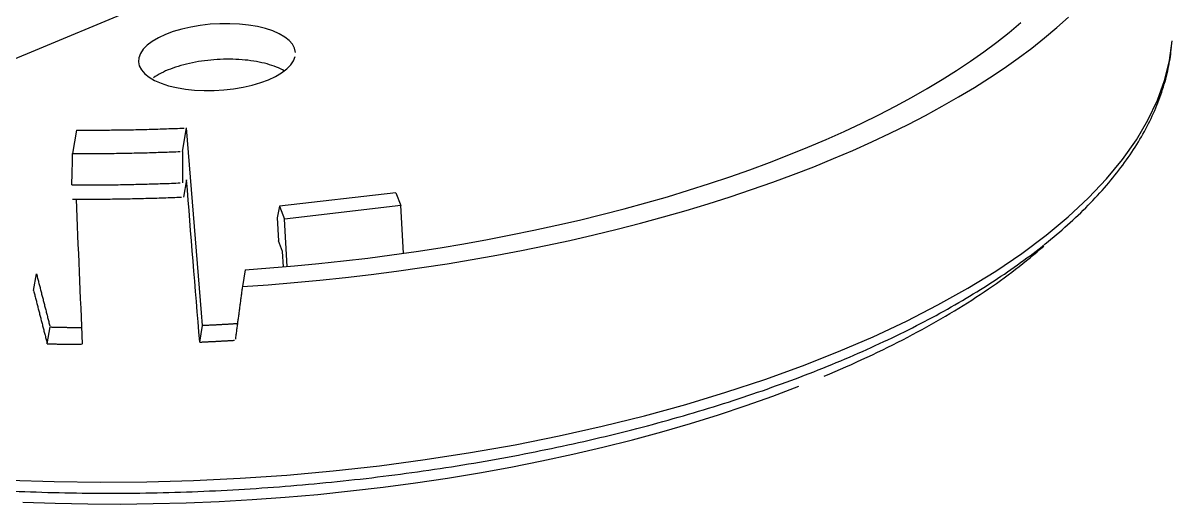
# Model space of a CAD drawing. Extents: x 31 to 995, y 307 to 726.
# Drawn here: x 484.68 to 513.9, y 539.32 to 551.55 of the extents above; entities that cross this region are included whole.
import ezdxf

# ---------------------------------------------------------------- set-up
doc = ezdxf.new("R2010")
doc.units = 0
doc.header["$LTSCALE"] = 10
doc.header["$MEASUREMENT"] = 0
doc.layers.add('3', color=7, linetype='Continuous')

msp = doc.modelspace()

# ---------------------------------------------------------------- linework, layer by layer
at = {"layer": '3', "linetype": 'Continuous'}
for p, q in [((497.994, 556.272), (477.088, 547.568)), ((486.042, 548.828), (485.941, 548.232)), ((488.734, 548.285), (488.835, 548.882)), ((488.837, 547.559), (488.763, 547.125)), ((494.162, 547.234), (491.202, 546.891)), ((494.162, 547.234), (494.285, 546.906)), ((491.202, 546.891), (491.142, 546.595)), ((491.202, 546.891), (491.325, 546.563)), ((494.285, 546.906), (491.325, 546.563)), ((494.358, 545.695), (494.285, 546.906)), ((491.142, 546.595), (491.178, 546.007)), ((491.398, 545.356), (491.325, 546.563)), ((491.278, 545.74), (491.178, 546.007)), ((491.302, 545.348), (491.278, 545.74)), ((490.329, 545.274), (490.257, 544.845)), ((484.95, 544.744), (485.022, 545.172)), ((485.295, 543.392), (485.367, 543.819)), ((489.174, 543.435), (489.246, 543.861))]:
    msp.add_line(p, q, dxfattribs=at)
for points in [[(490.257, 544.845, 0), (490.915, 544.892, 0), (491.572, 544.947, 0), (492.227, 545.008, 0), (492.88, 545.078, 0), (493.53, 545.154, 0), (494.178, 545.238, 0), (494.821, 545.329, 0), (495.461, 545.427, 0), (496.097, 545.532, 0), (496.727, 545.645, 0), (497.352, 545.764, 0), (497.971, 545.89, 0), (498.584, 546.022, 0), (499.19, 546.162, 0), (499.789, 546.308, 0), (500.38, 546.46, 0), (500.963, 546.619, 0), (501.538, 546.784, 0), (502.104, 546.955, 0), (502.66, 547.132, 0), (503.207, 547.315, 0), (503.744, 547.503, 0), (504.27, 547.697, 0), (504.785, 547.897, 0), (505.289, 548.102, 0), (505.781, 548.312, 0), (506.261, 548.527, 0), (506.729, 548.746, 0), (507.184, 548.971, 0), (507.626, 549.2, 0), (508.055, 549.433, 0), (508.47, 549.67, 0), (508.871, 549.911, 0), (509.258, 550.157, 0), (509.63, 550.405, 0), (509.987, 550.658, 0), (510.329, 550.913, 0), (510.656, 551.172, 0), (510.968, 551.433, 0), (511.263, 551.697, 0)], [(491.607, 550.804, 0), (491.585, 550.909, 0), (491.532, 551.01, 0), (491.449, 551.106, 0), (491.336, 551.195, 0), (491.196, 551.277, 0), (491.031, 551.349, 0), (490.844, 551.41, 0), (490.638, 551.46, 0), (490.415, 551.498, 0), (490.18, 551.523, 0), (489.935, 551.534, 0), (489.686, 551.533, 0), (489.435, 551.518, 0), (489.187, 551.489, 0), (488.946, 551.448, 0), (488.715, 551.395, 0), (488.498, 551.331, 0), (488.299, 551.256, 0), (488.121, 551.173, 0), (487.966, 551.082, 0), (487.837, 550.984, 0), (487.736, 550.882, 0), (487.665, 550.776, 0), (487.624, 550.669, 0), (487.615, 550.563, 0), (487.637, 550.458, 0), (487.69, 550.357, 0), (487.774, 550.261, 0), (487.886, 550.171, 0), (488.026, 550.09, 0), (488.191, 550.018, 0), (488.378, 549.957, 0), (488.584, 549.907, 0), (488.807, 549.869, 0), (489.043, 549.844, 0), (489.287, 549.832, 0), (489.537, 549.834, 0), (489.787, 549.849, 0), (490.035, 549.877, 0), (490.276, 549.919, 0), (490.507, 549.972, 0), (490.724, 550.036, 0), (490.923, 550.11, 0), (491.101, 550.194, 0), (491.256, 550.285, 0), (491.385, 550.383, 0), (491.486, 550.485, 0), (491.557, 550.59, 0), (491.598, 550.697, 0)], [(490.329, 545.274, 0), (490.956, 545.32, 0), (491.581, 545.372, 0), (492.204, 545.432, 0), (492.826, 545.499, 0), (493.445, 545.573, 0), (494.061, 545.654, 0), (494.674, 545.741, 0), (495.283, 545.836, 0), (495.887, 545.937, 0), (496.487, 546.044, 0), (497.082, 546.159, 0), (497.671, 546.279, 0), (498.254, 546.406, 0), (498.831, 546.539, 0), (499.4, 546.679, 0), (499.963, 546.824, 0), (500.518, 546.976, 0), (501.065, 547.133, 0), (501.603, 547.296, 0), (502.133, 547.465, 0), (502.653, 547.64, 0), (503.164, 547.819, 0), (503.665, 548.004, 0), (504.155, 548.194, 0), (504.635, 548.389, 0), (505.104, 548.589, 0), (505.561, 548.794, 0), (506.007, 549.003, 0), (506.441, 549.217, 0), (506.862, 549.434, 0), (507.271, 549.656, 0), (507.667, 549.882, 0), (508.049, 550.112, 0), (508.418, 550.345, 0), (508.774, 550.582, 0), (509.115, 550.822, 0), (509.442, 551.065, 0), (509.755, 551.311, 0), (510.053, 551.56, 0)], [(484.308, 539.926, 0), (485.472, 539.885, 0), (486.646, 539.869, 0), (487.827, 539.878, 0), (489.012, 539.912, 0), (490.199, 539.97, 0), (491.385, 540.053, 0), (492.566, 540.16, 0), (493.741, 540.291, 0), (494.905, 540.446, 0), (496.057, 540.624, 0), (497.194, 540.825, 0), (498.312, 541.049, 0), (499.41, 541.294, 0), (500.485, 541.561, 0), (501.533, 541.849, 0), (502.553, 542.157, 0), (503.542, 542.484, 0), (504.498, 542.829, 0), (505.419, 543.192, 0), (506.301, 543.572, 0), (507.144, 543.968, 0), (507.945, 544.379, 0), (508.702, 544.804, 0), (509.414, 545.242, 0), (510.078, 545.692, 0), (510.693, 546.152, 0), (511.258, 546.623, 0), (511.771, 547.101, 0), (512.232, 547.588, 0), (512.638, 548.081, 0), (512.989, 548.578, 0), (513.285, 549.08, 0), (513.524, 549.585, 0), (513.706, 550.091, 0), (513.83, 550.597, 0), (513.896, 551.102, 0)], [(491.323, 550.333, 0), (491.277, 550.358, 0), (491.229, 550.383, 0), (491.177, 550.407, 0), (491.124, 550.429, 0), (491.068, 550.451, 0), (491.009, 550.471, 0), (490.949, 550.491, 0), (490.887, 550.509, 0), (490.822, 550.526, 0), (490.756, 550.542, 0), (490.688, 550.556, 0), (490.618, 550.57, 0), (490.547, 550.582, 0), (490.474, 550.593, 0), (490.4, 550.602, 0), (490.325, 550.61, 0), (490.248, 550.617, 0), (490.171, 550.622, 0), (490.093, 550.626, 0), (490.014, 550.629, 0), (489.935, 550.63, 0), (489.855, 550.63, 0), (489.775, 550.629, 0), (489.695, 550.626, 0), (489.615, 550.622, 0), (489.535, 550.617, 0), (489.455, 550.61, 0), (489.375, 550.601, 0), (489.296, 550.592, 0), (489.217, 550.581, 0), (489.14, 550.569, 0), (489.063, 550.555, 0), (488.987, 550.541, 0), (488.912, 550.525, 0), (488.838, 550.508, 0), (488.766, 550.489, 0), (488.695, 550.47, 0), (488.625, 550.449, 0), (488.558, 550.428, 0), (488.492, 550.405, 0), (488.428, 550.381, 0), (488.366, 550.357, 0), (488.306, 550.331, 0), (488.248, 550.305, 0), (488.193, 550.277, 0), (488.14, 550.249, 0), (488.09, 550.22, 0), (488.042, 550.19, 0), (487.996, 550.16, 0)], [(486.042, 548.828, 0), (486.098, 548.828, 0), (486.153, 548.828, 0), (486.209, 548.828, 0), (486.264, 548.827, 0), (486.32, 548.827, 0), (486.376, 548.827, 0), (486.431, 548.827, 0), (486.487, 548.827, 0), (486.543, 548.828, 0), (486.598, 548.828, 0), (486.654, 548.828, 0), (486.71, 548.828, 0), (486.766, 548.829, 0), (486.821, 548.829, 0), (486.877, 548.829, 0), (486.933, 548.83, 0), (486.989, 548.831, 0), (487.045, 548.831, 0), (487.1, 548.832, 0), (487.156, 548.833, 0), (487.212, 548.833, 0), (487.268, 548.834, 0), (487.324, 548.835, 0), (487.38, 548.836, 0), (487.436, 548.837, 0), (487.491, 548.838, 0), (487.547, 548.84, 0), (487.603, 548.841, 0), (487.659, 548.842, 0), (487.715, 548.843, 0), (487.771, 548.845, 0), (487.827, 548.846, 0), (487.883, 548.848, 0), (487.939, 548.849, 0), (487.995, 548.851, 0), (488.051, 548.852, 0), (488.107, 548.854, 0), (488.163, 548.856, 0), (488.219, 548.858, 0), (488.275, 548.86, 0), (488.331, 548.862, 0), (488.387, 548.864, 0), (488.443, 548.866, 0), (488.499, 548.868, 0), (488.555, 548.87, 0), (488.611, 548.872, 0), (488.667, 548.875, 0), (488.723, 548.877, 0), (488.779, 548.879, 0)], [(485.941, 548.232, 0), (485.997, 548.231, 0), (486.053, 548.231, 0), (486.108, 548.231, 0), (486.164, 548.231, 0), (486.219, 548.231, 0), (486.275, 548.231, 0), (486.331, 548.231, 0), (486.386, 548.231, 0), (486.442, 548.231, 0), (486.498, 548.231, 0), (486.554, 548.232, 0), (486.609, 548.232, 0), (486.665, 548.232, 0), (486.721, 548.233, 0), (486.777, 548.233, 0), (486.832, 548.234, 0), (486.888, 548.235, 0), (486.944, 548.235, 0), (487, 548.236, 0), (487.056, 548.237, 0), (487.112, 548.238, 0), (487.167, 548.238, 0), (487.223, 548.239, 0), (487.279, 548.24, 0), (487.335, 548.241, 0), (487.391, 548.242, 0), (487.447, 548.244, 0), (487.503, 548.245, 0), (487.559, 548.246, 0), (487.615, 548.247, 0), (487.671, 548.249, 0), (487.727, 548.25, 0), (487.782, 548.252, 0), (487.838, 548.253, 0), (487.894, 548.255, 0), (487.95, 548.256, 0), (488.006, 548.258, 0), (488.062, 548.26, 0), (488.118, 548.262, 0), (488.174, 548.263, 0), (488.23, 548.265, 0), (488.286, 548.267, 0), (488.342, 548.269, 0), (488.398, 548.271, 0), (488.454, 548.273, 0), (488.51, 548.276, 0), (488.566, 548.278, 0), (488.622, 548.28, 0), (488.678, 548.282, 0)], [(485.921, 547.433, 0), (485.977, 547.433, 0), (486.033, 547.433, 0), (486.089, 547.433, 0), (486.145, 547.432, 0), (486.201, 547.432, 0), (486.257, 547.432, 0), (486.313, 547.433, 0), (486.369, 547.433, 0), (486.425, 547.433, 0), (486.481, 547.433, 0), (486.538, 547.433, 0), (486.594, 547.434, 0), (486.65, 547.434, 0), (486.706, 547.435, 0), (486.762, 547.435, 0), (486.818, 547.436, 0), (486.875, 547.436, 0), (486.931, 547.437, 0), (486.987, 547.438, 0), (487.043, 547.439, 0), (487.1, 547.439, 0), (487.156, 547.44, 0), (487.212, 547.441, 0), (487.269, 547.442, 0), (487.325, 547.443, 0), (487.381, 547.444, 0), (487.437, 547.445, 0), (487.494, 547.447, 0), (487.55, 547.448, 0), (487.606, 547.449, 0), (487.663, 547.451, 0), (487.719, 547.452, 0), (487.776, 547.454, 0), (487.832, 547.455, 0), (487.888, 547.457, 0), (487.945, 547.458, 0), (488.001, 547.46, 0), (488.057, 547.462, 0), (488.114, 547.463, 0), (488.17, 547.465, 0), (488.227, 547.467, 0), (488.283, 547.469, 0), (488.34, 547.471, 0), (488.396, 547.473, 0), (488.452, 547.475, 0), (488.509, 547.478, 0), (488.565, 547.48, 0), (488.622, 547.482, 0), (488.678, 547.484, 0)], [(485.936, 547.071, 0), (485.992, 547.071, 0), (486.048, 547.071, 0), (486.104, 547.071, 0), (486.161, 547.071, 0), (486.217, 547.071, 0), (486.274, 547.071, 0), (486.33, 547.071, 0), (486.386, 547.071, 0), (486.443, 547.071, 0), (486.499, 547.071, 0), (486.555, 547.072, 0), (486.612, 547.072, 0), (486.668, 547.072, 0), (486.725, 547.073, 0), (486.781, 547.073, 0), (486.838, 547.074, 0), (486.894, 547.074, 0), (486.951, 547.075, 0), (487.007, 547.076, 0), (487.064, 547.077, 0), (487.12, 547.077, 0), (487.177, 547.078, 0), (487.234, 547.079, 0), (487.29, 547.08, 0), (487.347, 547.081, 0), (487.403, 547.082, 0), (487.46, 547.084, 0), (487.516, 547.085, 0), (487.573, 547.086, 0), (487.63, 547.087, 0), (487.686, 547.089, 0), (487.743, 547.09, 0), (487.8, 547.092, 0), (487.856, 547.093, 0), (487.913, 547.095, 0), (487.97, 547.096, 0), (488.026, 547.098, 0), (488.083, 547.1, 0), (488.14, 547.102, 0), (488.196, 547.104, 0), (488.253, 547.105, 0), (488.31, 547.107, 0), (488.366, 547.109, 0), (488.423, 547.112, 0), (488.48, 547.114, 0), (488.537, 547.116, 0), (488.593, 547.118, 0), (488.65, 547.12, 0), (488.707, 547.123, 0)], [(505.05, 542.57, 0), (505.191, 542.629, 0), (505.33, 542.688, 0), (505.469, 542.748, 0), (505.606, 542.808, 0), (505.743, 542.869, 0), (505.878, 542.93, 0), (506.012, 542.991, 0), (506.146, 543.053, 0), (506.278, 543.115, 0), (506.41, 543.178, 0), (506.54, 543.241, 0), (506.669, 543.304, 0), (506.797, 543.368, 0), (506.924, 543.432, 0), (507.05, 543.496, 0), (507.175, 543.561, 0), (507.299, 543.626, 0), (507.421, 543.692, 0), (507.543, 543.758, 0), (507.663, 543.824, 0), (507.783, 543.89, 0), (507.901, 543.957, 0), (508.018, 544.025, 0), (508.134, 544.092, 0), (508.248, 544.16, 0), (508.362, 544.228, 0), (508.474, 544.297, 0), (508.585, 544.366, 0), (508.695, 544.435, 0), (508.804, 544.505, 0), (508.911, 544.574, 0), (509.018, 544.645, 0), (509.123, 544.715, 0), (509.227, 544.786, 0), (509.329, 544.857, 0), (509.431, 544.928, 0), (509.531, 545, 0), (509.63, 545.071, 0), (509.727, 545.144, 0), (509.824, 545.216, 0), (509.919, 545.289, 0), (510.013, 545.361, 0), (510.105, 545.435, 0), (510.197, 545.508, 0), (510.287, 545.582, 0), (510.375, 545.655, 0), (510.463, 545.729, 0), (510.549, 545.804, 0), (510.633, 545.878, 0)], [(485.022, 545.172, 0), (485.029, 545.145, 0), (485.036, 545.118, 0), (485.043, 545.091, 0), (485.05, 545.064, 0), (485.057, 545.037, 0), (485.063, 545.01, 0), (485.07, 544.983, 0), (485.077, 544.956, 0), (485.084, 544.929, 0), (485.091, 544.902, 0), (485.098, 544.875, 0), (485.105, 544.848, 0), (485.112, 544.821, 0), (485.119, 544.794, 0), (485.126, 544.766, 0), (485.132, 544.739, 0), (485.139, 544.712, 0), (485.146, 544.685, 0), (485.153, 544.658, 0), (485.16, 544.631, 0), (485.167, 544.604, 0), (485.174, 544.577, 0), (485.181, 544.55, 0), (485.188, 544.523, 0), (485.195, 544.496, 0), (485.201, 544.469, 0), (485.208, 544.442, 0), (485.215, 544.415, 0), (485.222, 544.388, 0), (485.229, 544.36, 0), (485.236, 544.333, 0), (485.243, 544.306, 0), (485.25, 544.279, 0), (485.257, 544.252, 0), (485.264, 544.225, 0), (485.271, 544.198, 0), (485.277, 544.171, 0), (485.284, 544.144, 0), (485.291, 544.117, 0), (485.298, 544.09, 0), (485.305, 544.063, 0), (485.312, 544.036, 0), (485.319, 544.009, 0), (485.326, 543.982, 0), (485.333, 543.955, 0), (485.34, 543.928, 0), (485.346, 543.901, 0), (485.353, 543.873, 0), (485.36, 543.846, 0)], [(484.95, 544.744, 0), (484.957, 544.717, 0), (484.964, 544.69, 0), (484.971, 544.663, 0), (484.977, 544.636, 0), (484.984, 544.609, 0), (484.991, 544.582, 0), (484.998, 544.555, 0), (485.005, 544.528, 0), (485.012, 544.501, 0), (485.019, 544.474, 0), (485.026, 544.447, 0), (485.033, 544.419, 0), (485.04, 544.392, 0), (485.046, 544.365, 0), (485.053, 544.338, 0), (485.06, 544.311, 0), (485.067, 544.284, 0), (485.074, 544.257, 0), (485.081, 544.23, 0), (485.088, 544.203, 0), (485.095, 544.176, 0), (485.102, 544.149, 0), (485.109, 544.122, 0), (485.116, 544.095, 0), (485.122, 544.068, 0), (485.129, 544.041, 0), (485.136, 544.014, 0), (485.143, 543.987, 0), (485.15, 543.96, 0), (485.157, 543.932, 0), (485.164, 543.905, 0), (485.171, 543.878, 0), (485.178, 543.851, 0), (485.185, 543.824, 0), (485.191, 543.797, 0), (485.198, 543.77, 0), (485.205, 543.743, 0), (485.212, 543.716, 0), (485.219, 543.689, 0), (485.226, 543.662, 0), (485.233, 543.635, 0), (485.24, 543.608, 0), (485.247, 543.581, 0), (485.254, 543.554, 0), (485.261, 543.527, 0), (485.267, 543.5, 0), (485.274, 543.473, 0), (485.281, 543.446, 0), (485.288, 543.419, 0)], [(490.257, 544.845, 0), (490.253, 544.818, 0), (490.25, 544.791, 0), (490.246, 544.764, 0), (490.243, 544.736, 0), (490.239, 544.709, 0), (490.235, 544.682, 0), (490.232, 544.655, 0), (490.228, 544.627, 0), (490.224, 544.6, 0), (490.221, 544.573, 0), (490.217, 544.546, 0), (490.213, 544.518, 0), (490.21, 544.491, 0), (490.206, 544.464, 0), (490.203, 544.436, 0), (490.199, 544.409, 0), (490.195, 544.382, 0), (490.192, 544.355, 0), (490.188, 544.327, 0), (490.184, 544.3, 0), (490.181, 544.273, 0), (490.177, 544.246, 0), (490.174, 544.218, 0), (490.17, 544.191, 0), (490.166, 544.164, 0), (490.163, 544.137, 0), (490.159, 544.109, 0), (490.155, 544.082, 0), (490.152, 544.055, 0), (490.148, 544.028, 0), (490.144, 544, 0), (490.141, 543.973, 0), (490.137, 543.946, 0), (490.134, 543.919, 0), (490.13, 543.891, 0), (490.126, 543.864, 0), (490.123, 543.837, 0), (490.119, 543.81, 0), (490.115, 543.782, 0), (490.112, 543.755, 0), (490.108, 543.728, 0), (490.105, 543.701, 0), (490.101, 543.673, 0), (490.097, 543.646, 0), (490.094, 543.619, 0), (490.09, 543.592, 0), (490.086, 543.564, 0), (490.083, 543.537, 0), (490.079, 543.51, 0)], [(485.367, 543.819, 0), (485.383, 543.819, 0), (485.399, 543.819, 0), (485.415, 543.818, 0), (485.431, 543.818, 0), (485.447, 543.817, 0), (485.463, 543.817, 0), (485.479, 543.817, 0), (485.495, 543.816, 0), (485.511, 543.816, 0), (485.527, 543.816, 0), (485.543, 543.815, 0), (485.559, 543.815, 0), (485.575, 543.815, 0), (485.591, 543.814, 0), (485.607, 543.814, 0), (485.623, 543.814, 0), (485.639, 543.813, 0), (485.655, 543.813, 0), (485.671, 543.813, 0), (485.687, 543.812, 0), (485.703, 543.812, 0), (485.719, 543.812, 0), (485.735, 543.811, 0), (485.751, 543.811, 0), (485.767, 543.811, 0), (485.783, 543.811, 0), (485.799, 543.81, 0), (485.815, 543.81, 0), (485.831, 543.81, 0), (485.847, 543.809, 0), (485.863, 543.809, 0), (485.879, 543.809, 0), (485.895, 543.809, 0), (485.911, 543.808, 0), (485.927, 543.808, 0), (485.943, 543.808, 0), (485.959, 543.808, 0), (485.975, 543.808, 0), (485.991, 543.807, 0), (486.007, 543.807, 0), (486.023, 543.807, 0), (486.039, 543.807, 0), (486.055, 543.806, 0), (486.071, 543.806, 0), (486.087, 543.806, 0), (486.103, 543.806, 0), (486.119, 543.806, 0), (486.135, 543.806, 0), (486.152, 543.805, 0)], [(489.246, 543.861, 0), (489.264, 543.862, 0), (489.282, 543.863, 0), (489.3, 543.864, 0), (489.318, 543.865, 0), (489.336, 543.866, 0), (489.354, 543.866, 0), (489.372, 543.867, 0), (489.39, 543.868, 0), (489.408, 543.869, 0), (489.426, 543.87, 0), (489.444, 543.871, 0), (489.462, 543.872, 0), (489.48, 543.873, 0), (489.498, 543.874, 0), (489.516, 543.875, 0), (489.535, 543.876, 0), (489.553, 543.876, 0), (489.571, 543.877, 0), (489.589, 543.878, 0), (489.607, 543.879, 0), (489.625, 543.88, 0), (489.643, 543.881, 0), (489.661, 543.882, 0), (489.679, 543.883, 0), (489.697, 543.884, 0), (489.715, 543.885, 0), (489.733, 543.886, 0), (489.751, 543.887, 0), (489.769, 543.888, 0), (489.787, 543.889, 0), (489.805, 543.89, 0), (489.823, 543.891, 0), (489.841, 543.892, 0), (489.859, 543.893, 0), (489.877, 543.894, 0), (489.895, 543.895, 0), (489.913, 543.896, 0), (489.931, 543.897, 0), (489.949, 543.898, 0), (489.967, 543.9, 0), (489.985, 543.901, 0), (490.003, 543.902, 0), (490.021, 543.903, 0), (490.039, 543.904, 0), (490.058, 543.905, 0), (490.076, 543.906, 0), (490.094, 543.907, 0), (490.112, 543.908, 0), (490.13, 543.909, 0)], [(489.174, 543.435, 0), (489.192, 543.436, 0), (489.21, 543.437, 0), (489.228, 543.437, 0), (489.246, 543.438, 0), (489.264, 543.439, 0), (489.282, 543.44, 0), (489.3, 543.441, 0), (489.318, 543.442, 0), (489.336, 543.442, 0), (489.354, 543.443, 0), (489.372, 543.444, 0), (489.39, 543.445, 0), (489.408, 543.446, 0), (489.426, 543.447, 0), (489.444, 543.448, 0), (489.463, 543.449, 0), (489.481, 543.45, 0), (489.499, 543.45, 0), (489.517, 543.451, 0), (489.535, 543.452, 0), (489.553, 543.453, 0), (489.571, 543.454, 0), (489.589, 543.455, 0), (489.607, 543.456, 0), (489.625, 543.457, 0), (489.643, 543.458, 0), (489.661, 543.459, 0), (489.679, 543.46, 0), (489.697, 543.461, 0), (489.715, 543.462, 0), (489.733, 543.463, 0), (489.751, 543.464, 0), (489.769, 543.465, 0), (489.787, 543.466, 0), (489.805, 543.467, 0), (489.823, 543.468, 0), (489.841, 543.469, 0), (489.859, 543.47, 0), (489.877, 543.471, 0), (489.895, 543.472, 0), (489.913, 543.473, 0), (489.931, 543.474, 0), (489.949, 543.475, 0), (489.967, 543.476, 0), (489.985, 543.477, 0), (490.003, 543.478, 0), (490.021, 543.479, 0), (490.039, 543.481, 0), (490.058, 543.482, 0)], [(485.295, 543.392, 0), (485.313, 543.391, 0), (485.331, 543.391, 0), (485.348, 543.39, 0), (485.366, 543.39, 0), (485.384, 543.39, 0), (485.402, 543.389, 0), (485.42, 543.389, 0), (485.437, 543.388, 0), (485.455, 543.388, 0), (485.473, 543.388, 0), (485.491, 543.387, 0), (485.509, 543.387, 0), (485.526, 543.387, 0), (485.544, 543.386, 0), (485.562, 543.386, 0), (485.58, 543.386, 0), (485.598, 543.385, 0), (485.615, 543.385, 0), (485.633, 543.385, 0), (485.651, 543.384, 0), (485.669, 543.384, 0), (485.687, 543.384, 0), (485.704, 543.384, 0), (485.722, 543.383, 0), (485.74, 543.383, 0), (485.758, 543.383, 0), (485.776, 543.382, 0), (485.794, 543.382, 0), (485.811, 543.382, 0), (485.829, 543.382, 0), (485.847, 543.381, 0), (485.865, 543.381, 0), (485.883, 543.381, 0), (485.901, 543.381, 0), (485.918, 543.381, 0), (485.936, 543.38, 0), (485.954, 543.38, 0), (485.972, 543.38, 0), (485.99, 543.38, 0), (486.008, 543.38, 0), (486.025, 543.379, 0), (486.043, 543.379, 0), (486.061, 543.379, 0), (486.079, 543.379, 0), (486.097, 543.379, 0), (486.115, 543.378, 0), (486.133, 543.378, 0), (486.151, 543.378, 0), (486.168, 543.378, 0)], [(484.676, 539.364, 0), (485.498, 539.336, 0), (486.325, 539.319, 0), (487.157, 539.316, 0), (487.992, 539.325, 0), (488.829, 539.347, 0), (489.667, 539.382, 0), (490.505, 539.43, 0), (491.343, 539.49, 0), (492.178, 539.562, 0), (493.01, 539.648, 0), (493.837, 539.745, 0), (494.66, 539.855, 0), (495.476, 539.977, 0), (496.284, 540.111, 0), (497.085, 540.256, 0), (497.876, 540.413, 0), (498.656, 540.582, 0), (499.425, 540.761, 0), (500.181, 540.952, 0), (500.925, 541.153, 0), (501.653, 541.365, 0), (502.367, 541.587, 0), (503.064, 541.819, 0), (503.744, 542.06, 0), (504.407, 542.311, 0)]]:
    msp.add_polyline3d(points, dxfattribs=at)
msp.add_open_spline([(471.465, 542.29), (471.603, 542.229), (472.01, 542.056), (472.71, 541.781), (473.582, 541.475), (474.492, 541.19), (475.438, 540.927), (476.417, 540.687), (477.427, 540.469), (478.465, 540.274), (479.53, 540.104), (480.619, 539.956), (481.729, 539.834), (482.857, 539.735), (484.001, 539.662), (485.159, 539.613), (486.327, 539.589), (487.503, 539.589), (488.684, 539.615), (489.868, 539.666), (491.051, 539.741), (492.23, 539.841), (493.403, 539.965), (494.568, 540.113), (495.72, 540.285), (496.859, 540.48), (497.98, 540.698), (499.082, 540.938), (500.161, 541.2), (501.216, 541.484), (502.243, 541.788), (503.241, 542.112), (504.206, 542.455), (505.138, 542.817), (506.033, 543.197), (506.889, 543.594), (507.705, 544.007), (508.479, 544.436), (509.208, 544.88), (509.891, 545.338), (510.526, 545.809), (511.112, 546.292), (511.646, 546.787), (512.128, 547.292), (512.555, 547.806), (512.925, 548.328), (513.239, 548.856), (513.493, 549.389), (513.688, 549.924), (513.82, 550.439), (513.867, 550.775), (513.882, 550.932)], degree=3, knots=[0, 0, 0, 0, 0.010894, 0.031657, 0.052406, 0.073137, 0.093853, 0.114555, 0.135243, 0.155919, 0.176584, 0.19724, 0.217888, 0.238529, 0.259164, 0.279794, 0.30042, 0.321043, 0.341663, 0.362283, 0.382902, 0.403521, 0.42414, 0.444762, 0.465385, 0.486012, 0.506643, 0.527279, 0.547922, 0.568571, 0.589229, 0.609896, 0.630575, 0.651265, 0.67197, 0.692689, 0.713426, 0.73418, 0.754952, 0.775743, 0.796551, 0.817373, 0.838201, 0.859019, 0.87981, 0.900545, 0.921192, 0.941715, 0.962081, 0.982273, 1, 1, 1, 1], dxfattribs=at)
for points in [[(489.246, 543.861), (489.109, 545.535), (488.972, 547.208), (488.835, 548.882)], [(485.921, 547.433), (485.928, 547.699), (485.934, 547.965), (485.941, 548.232)], [(488.734, 548.285), (488.735, 548.019), (488.735, 547.753), (488.735, 547.487)], [(489.174, 543.435), (489.062, 544.81), (488.949, 546.184), (488.837, 547.559)], [(486.027, 547.073), (486.08, 545.841), (486.133, 544.61), (486.186, 543.378)]]:
    msp.add_open_spline(points, degree=3, dxfattribs=at)

doc.saveas('drawing.dxf')
